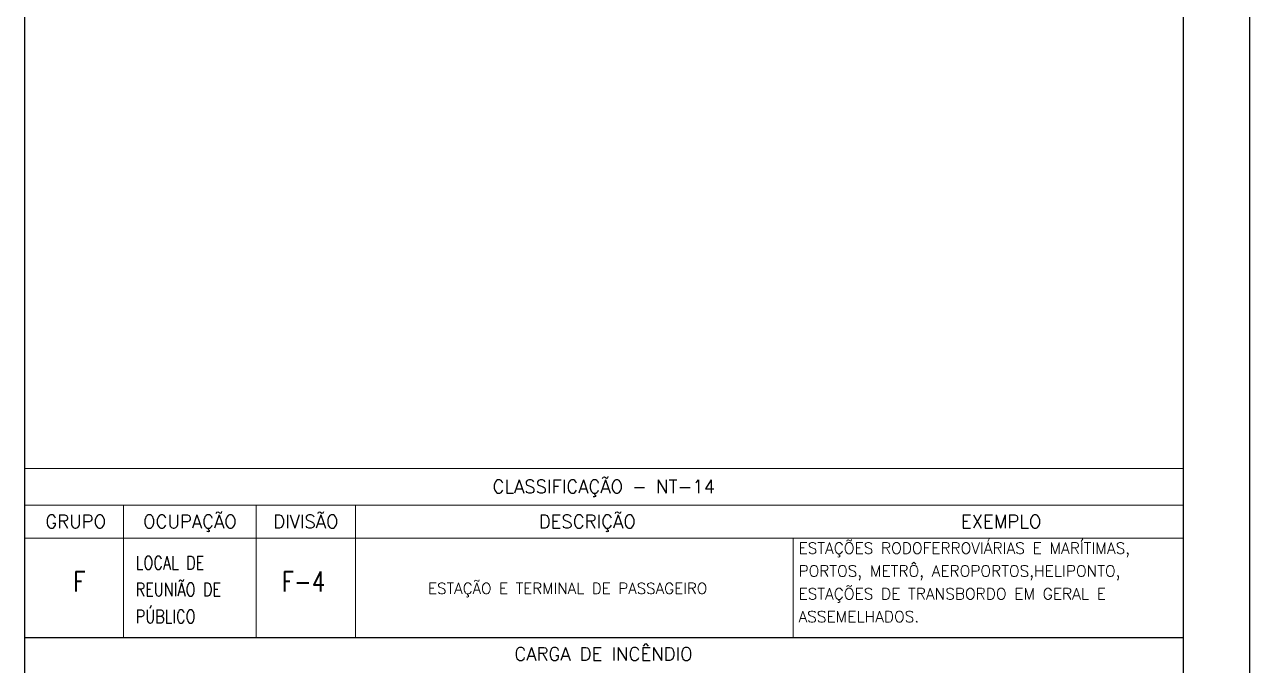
# Model space of a CAD drawing. Header units: metres. Extents: x 341 to 459, y 1341 to 1425.
# Drawn here: x 440.91 to 459.4, y 1353.31 to 1363 of the extents above; entities that cross this region are included whole.
import ezdxf
from ezdxf.enums import TextEntityAlignment as Align

# ---------------------------------------------------------------- set-up
doc = ezdxf.new("R2010")
doc.units = ezdxf.units.M
for name, color, linetype in [('FRL6', 6, 'Continuous'), ('FRL7', 7, 'Continuous'), ('FRR120', 5, 'Continuous'), ('FRR175', 1, 'Continuous'), ('FRR80', 3, 'Continuous')]:
    doc.layers.add(name, color=color, linetype=linetype)
for name, color, linetype, lineweight in [('GL2', 7, 'Continuous', 9), ('GR120', 4, 'Continuous', 30), ('GR80', 3, 'Continuous', 20)]:
    doc.layers.add(name, color=color, linetype=linetype, lineweight=lineweight)
doc.styles.add('R120', font='simplex.shx', dxfattribs={"height": 3})
doc.styles.add('R140', font='simplex.shx', dxfattribs={"height": 3.5})
doc.styles.add('R80', font='simplex.shx', dxfattribs={"height": 2})

# ---------------------------------------------------------------- blocks, each defined once
blk = doc.blocks.new('A0')
at = {"layer": 'FRL6', "linetype": 'Continuous'}
blk.add_line((1179, 831), (1179, 10), dxfattribs=at)
at = {"layer": 'FRL7', "linetype": 'Continuous'}
blk.add_line((1189, 841), (1189, 0), dxfattribs=at)
at = {"layer": 'FRR120', "style": 'R120'}
for tag, p in [('FASE_DO_PROJETO', (1007, 46.29)), ('ÁREA_E/OU_SUBÁREA', (1007, 40.79)), ('TÍTULO_DO_DESENHO', (1007, 35.29)), ('SUBTÍTULO_1_DO_DESENHO', (1007, 29.79)), ('SUBTÍTULO_2_DO_DESENHO', (1007, 24.29))]:
    blk.add_attdef(tag, p, '', height=3, dxfattribs=at)
at = {"layer": 'FRR120', "style": 'R140', "width": 0.91}
for tag, p in [('NÚMERO_DA_CONTRATADA', (1035.72, 12.6)), ('NUMERO_VALE', (1100.89, 12.51))]:
    blk.add_attdef(tag, p, '', height=3.5, dxfattribs=at)
for tag, p in [('REVISÃO', (1171.5, 14.59)), ('ESCALA', (1019, 14.35))]:
    blk.add_attdef(tag, text='', height=3.5, dxfattribs=at).set_placement(p, align=Align.MIDDLE)
at = {"layer": 'FRR175', "style": 'R120'}
for tag, p in [('CLASSIFICAÇÃO', (1159.83, 67.73)), ('PROJETO', (1064.31, 53.89)), ('N_PROJ_SE', (1141.5, 53.89)), ('N_CONTRATO', (1144.87, 47.4))]:
    blk.add_attdef(tag, text='', height=3, dxfattribs=at).set_placement(p, align=Align.MIDDLE_CENTER)
at = {"layer": 'FRR80', "style": 'R80'}
for tag, p in [('8A_REV', (824, 77.07)), ('EMIS.', (834, 77.07)), ('PROJ.', (933.09, 77.07)), ('DES.', (945.15, 77.07)), ('VER.', (957.04, 77.07)), ('APR.', (969.19, 77.07)), ('AUT.', (981.1, 77.07)), ('7A_REV', (824, 71.37)), ('EMIS.', (834, 71.37)), ('PROJ.', (933.09, 71.37)), ('DES.', (945.15, 71.37)), ('VER.', (957.04, 71.37)), ('APR.', (969.19, 71.37)), ('AUT.', (981.1, 71.37)), ('6A_REV', (824, 65.67)), ('EMIS.', (834, 65.67)), ('PROJ.', (933.09, 65.67)), ('DES.', (945.15, 65.67)), ('VER.', (957.04, 65.67)), ('APR.', (969.19, 65.67)), ('AUT.', (981.1, 65.67)), ('5A_REV', (824, 59.97)), ('EMIS.', (834, 59.97)), ('PROJ.', (933.09, 59.97)), ('DES.', (945.15, 59.97)), ('VER.', (957.04, 59.97)), ('APR.', (969.19, 59.97)), ('AUT.', (981.1, 59.97)), ('4A_REV', (824, 54.27)), ('EMIS.', (834, 54.27)), ('PROJ.', (933.09, 54.27)), ('DES.', (945.15, 54.27)), ('VER.', (957.04, 54.27)), ('APR.', (969.19, 54.27)), ('AUT.', (981.1, 54.27)), ('3A_REV', (824, 48.57)), ('EMIS.', (834, 48.57)), ('PROJ.', (933.09, 48.57)), ('DES.', (945.15, 48.57)), ('VER.', (957.04, 48.57)), ('APR.', (969.19, 48.57)), ('AUT.', (981.1, 48.57)), ('2A_REV', (824, 42.87)), ('EMIS.', (834, 42.87)), ('PROJ.', (933.09, 42.87)), ('DES.', (945.15, 42.87)), ('VER.', (957.04, 42.87)), ('APR.', (969.19, 42.87)), ('AUT.', (981.1, 42.87)), ('1a_REV', (824, 37.17)), ('EMIS.', (834, 37.17)), ('PROJ.', (933.09, 37.17)), ('DES.', (945.15, 37.17)), ('VER.', (957.04, 37.17)), ('APR.', (969.19, 37.17)), ('AUT.', (981.1, 37.17))]:
    blk.add_attdef(tag, text='', height=2, dxfattribs=at).set_placement(p, align=Align.MIDDLE)
for p in [(840.61, 76.08), (840.61, 70.38), (840.61, 64.68), (840.61, 58.98), (840.61, 53.28), (840.61, 47.58), (840.61, 41.88), (840.61, 36.18)]:
    blk.add_attdef('DESCRIÇÃO_DA_REVISÃO', p, '', height=2, dxfattribs=at)
at = {"layer": 'FRR80', "style": 'R80', "width": 0.85}
for p in [(995.53, 76.9), (995.53, 71.2), (995.53, 65.5), (995.53, 59.8), (995.53, 54.1), (995.53, 48.4), (995.53, 42.7), (995.53, 37)]:
    blk.add_attdef('DATA', text='', height=2, dxfattribs=at).set_placement(p, align=Align.MIDDLE)

msp = doc.modelspace()

# ---------------------------------------------------------------- linework, layer by layer
for p, q in [((440.907, 1409.494), (440.907, 1349.039)), ((440.907, 1353.738), (458.396, 1353.738))]:
    msp.add_line(p, q)
at = {"layer": 'GL2'}
for p, q in [((440.907, 1356.291), (458.4, 1356.291)), ((440.907, 1355.738), (458.4, 1355.738)), ((442.404, 1355.738), (442.404, 1353.738)), ((444.404, 1355.738), (444.404, 1353.738)), ((445.903, 1355.738), (445.903, 1353.738)), ((440.907, 1355.238), (458.4, 1355.238)), ((452.509, 1355.238), (452.509, 1353.738))]:
    msp.add_line(p, q, dxfattribs=at)

# ---------------------------------------------------------------- block references
at = {"xscale": 0.09999999999999994, "yscale": 0.09999999999999994, "zscale": 0.09999999999999994}
msp.add_blockref('A0', (340.5, 1341.039), dxfattribs=at)

# ---------------------------------------------------------------- texts
at = {"layer": 'GR120', "style": 'R80', "width": 0.8}
for s, p in [('F', (441.643, 1354.432)), ('F-4', (444.79, 1354.433))]:
    msp.add_text(s, height=0.3, rotation=360, dxfattribs=at).set_placement(p)
at = {"layer": 'GR80', "style": 'R80'}
for s, p in [('GRUPO', (441.68, 1355.488)), ('OCUPAÇÃO', (443.404, 1355.488)), ('DIVISÃO', (445.154, 1355.488)), ('DESCRIÇÃO', (449.403, 1355.488)), ('EXEMPLO', (455.651, 1355.488))]:
    msp.add_text(s, height=0.1999, dxfattribs=at).set_placement(p, align=Align.MIDDLE_CENTER)
at = {"layer": 'GR80', "char_height": 0.19995, "width": 17.34783, "attachment_point": 5, "style": 'R80'}
for s, insert in [('CLASSIFICAÇÃO - NT-14', (449.652, 1355.988)), ('CARGA DE INCÊNDIO', (449.648, 1353.488))]:
    msp.add_mtext(s, dxfattribs=dict(at, insert=insert))
at = {"layer": 'GR80', "attachment_point": 1, "rotation": 360, "line_spacing_factor": 1.216408, "style": 'R80'}
for s, insert, char_height, width in [('{\\Fsimplex8|c0;ESTAÇÕES RODOFERROVIÁRIAS E MARÍTIMAS, PORTOS, METRÔ, AEROPORTOS,HELIPONTO, ESTAÇÕES DE TRANSBORDO EM GERAL E ASSEMELHADOS.}', (452.592, 1355.171), 0.17, 5.86556), ('{\\W0.8;LOCAL DE REUNIÃO DE PÚBLICO}', (442.585, 1354.966), 0.2, 1.94556), ('{\\H0.83333x;ESTAÇÃO E TERMINAL DE PASSAGEIRO }', (447, 1354.562), 0.2, 6.81127)]:
    msp.add_mtext(s, dxfattribs=dict(at, insert=insert, char_height=char_height, width=width))

doc.saveas('drawing.dxf')
